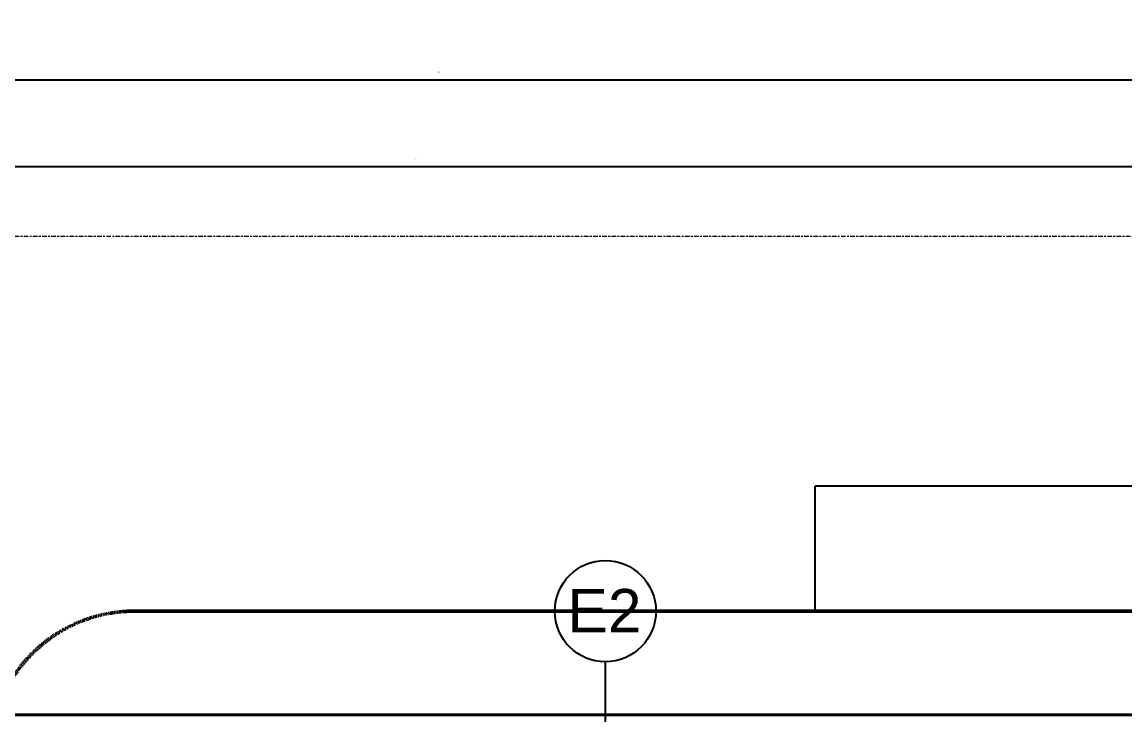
# Model space of a CAD drawing. Header units: millimetres. Extents: x 652554 to 1678317, y -308114 to 170803.
# Drawn here: x 749309 to 753122, y -86981 to -84586 of the extents above; entities that cross this region are included whole.
import ezdxf

# ---------------------------------------------------------------- set-up
doc = ezdxf.new("R2010")
doc.units = ezdxf.units.MM
doc.linetypes.add('Centre', pattern=[31.75, 6.35, -4.7625, 15.875, -4.7625])
doc.linetypes.add('DPA_Hidden 50', pattern=[3, 2, -1])
for name, color, linetype, lineweight in [('A-ANNO-DIMS', 7, 'Continuous', 9), ('A-ANNO-IDEN', 7, 'Continuous', 25), ('A-DETL-GENF', 7, 'Continuous', 35), ('A-FLOR-LEVL', 7, 'Continuous', 9), ('S-BEAM', 7, 'Continuous', 35), ('S-COLS-E', 7, 'Continuous', 35)]:
    doc.layers.add(name, color=color, linetype=linetype, lineweight=lineweight)
doc.styles.add('Arial_2', font='arial.ttf', dxfattribs={"height": 3})
doc.dimstyles.new('DPA-DIM-3_0_C-C', dxfattribs={"dimscale": 304.8, "dimtxt": 153.03891, "dimasz": 0.246063, "dimexe": 0.328084, "dimexo": 0.0625, "dimgap": 0.082021, "dimtad": 1, "dimdec": 0, "dimzin": 0, "dimdsep": 46, "dimtxsty": 'Arial_2', "dimblk1": 'DOTBLANK', "dimblk2": 'DOTBLANK', "dimsah": 1, "dimcen": 0.09, "dimdle": 0.328084, "dimclrd": 7, "dimclre": 7, "dimclrt": 7, "dimadec": 8, "dimazin": 0, "dimtfac": 1, "dimtdec": 4, "dimtix": 1, "dimtmove": 0, "dimatfit": 3, "dimfxl": 0.656168, "dimfxlon": 1, "dimtvp": 1, "dimtolj": 1, "dimtzin": 0, "dimarcsym": 2})
doc.dimstyles.new('DPA-DIM-3_0_T-T', dxfattribs={"dimscale": 304.8, "dimtxt": 153.03891, "dimasz": 0.328084, "dimexe": 0.328084, "dimexo": 0.0625, "dimgap": 0.082021, "dimtad": 1, "dimdec": 0, "dimzin": 0, "dimdsep": 46, "dimtxsty": 'Arial_2', "dimblk1": 'OBLIQUE', "dimblk2": 'OBLIQUE', "dimsah": 1, "dimcen": 0.09, "dimdle": 0.328084, "dimclrd": 7, "dimclre": 7, "dimclrt": 7, "dimadec": 8, "dimazin": 0, "dimtfac": 1, "dimtdec": 4, "dimtix": 1, "dimtmove": 0, "dimatfit": 3, "dimfxl": 0.656168, "dimfxlon": 1, "dimtvp": 1, "dimtolj": 1, "dimtzin": 0, "dimarcsym": 2})

# ---------------------------------------------------------------- blocks, each defined once
blk = doc.blocks.new('PPL-C-AECM-1-PP19-SE-M3-0001_rvt-1-2241-01 ENTRANCE 2 ENLARGED ELEVATION 1')
at = {"layer": 'S-BEAM', "color": 7}
for p, q in [((-629972.3, 113950), (-632290.6, 113950)), ((-632290.6, 113950), (-629972.3, 113950)), ((-630049.7, 113950), (-631052.3, 113950)), ((-630141.2, 113950), (-630114.3, 113950)), ((-630114.3, 113950), (-629825.6, 113950)), ((-628161.9, 113950), (-629969.9, 113950)), ((-629825.6, 113950), (-628161.9, 113950)), ((-626953.5, 113950), (-629722.3, 113950)), ((-629722.3, 113950), (-626953.5, 113950)), ((-627911.9, 113950), (-625397.4, 113950)), ((-625397.4, 113950), (-627911.9, 113950)), ((-624097.4, 113950), (-626703.5, 113950)), ((-626703.5, 113950), (-624097.4, 113950))]:
    blk.add_line(p, q, dxfattribs=at)
at = {"layer": 'S-COLS-E', "color": 7}
for p, q in [((-630141.2, 113950), (-630266.2, 113950)), ((-630049.7, 113950), (-629969.9, 113950)), ((-629972.3, 113950), (-629722.3, 113950)), ((-629722.3, 113950), (-629972.3, 113950)), ((-628161.9, 113950), (-627911.9, 113950)), ((-627911.9, 113950), (-628161.9, 113950)), ((-626953.5, 113950), (-626703.5, 113950)), ((-626703.5, 113950), (-626953.5, 113950))]:
    blk.add_line(p, q, dxfattribs=at)
blk = doc.blocks.new('DPA_AN_Callout - DPA_AN_Callout-15543813-2241-01 ENTRANCE 2 ENLARGED ELEVATION 1')
at = {"layer": 'A-DETL-GENF', "color": 7, "lineweight": 25}
for p in [(-627465.8, 114308.8), (-622668.8, 114740.2)]:
    blk.add_line(p, (-627465.8, 114740.2), dxfattribs=at)
at = {"layer": 'A-DETL-GENF', "color": 7, "linetype": 'DPA_Hidden 50', "lineweight": 50}
blk.add_line((-629818.7, 114308.8), (-625334.7, 114308.8), dxfattribs=at)
blk.add_arc((-629818.7, 113808.8), 500, 90, 180, dxfattribs=at)
blk = doc.blocks.new('_Oblique')
at = {"color": 7, "linetype": 'ByBlock', "lineweight": -2}
blk.add_line((-0.5, -0.5), (0.5, 0.5), dxfattribs=at)
blk = doc.blocks.new('*D1384')
at = {"layer": 'A-ANNO-DIMS', "color": 7, "lineweight": -2, "transparency": 16777216}
for p, q in [((746826, -85267), (746826, -84986)), ((754519.2, -85267), (754519.2, -84986)), ((754619.2, -85086), (746726, -85086))]:
    blk.add_line(p, q, dxfattribs=at)
at = {"layer": 'Defpoints', "color": 7, "transparency": 16777216}
for p in [(746826, -85086), (746826, -85286), (754519.2, -85286)]:
    blk.add_point(p, dxfattribs=at)
at = {"layer": 'A-ANNO-DIMS', "color": 7, "lineweight": -2, "transparency": 16777216, "xscale": 100, "yscale": 100, "zscale": 100, "rotation": 180}
blk.add_blockref('_Oblique', (746826, -85086), dxfattribs=at)
at = {"layer": 'A-ANNO-DIMS', "color": 7, "lineweight": -2, "transparency": 16777216, "xscale": 100, "yscale": 100, "zscale": 100}
blk.add_blockref('_Oblique', (754519.2, -85086), dxfattribs=at)
at = {"layer": 'A-ANNO-DIMS', "color": 7, "transparency": 16777216, "insert": (750672.6, -85059.5), "char_height": 3, "width": 553.765, "attachment_point": 5, "style": 'Arial_2'}
blk.add_mtext('\\A1;7693', dxfattribs=at)
blk = doc.blocks.new('_DotBlank')
at = {"color": 7, "linetype": 'ByBlock', "lineweight": -2}
blk.add_line((-0.5, 0), (-1, 0), dxfattribs=at)
blk.add_circle((0, 0), 0.5, dxfattribs=at)
blk = doc.blocks.new('*D1388')
at = {"layer": 'A-ANNO-DIMS', "color": 7, "lineweight": -2, "transparency": 16777216}
for p, q in [((746599.2, -84605.1), (746599.2, -84886)), ((754899.2, -84605.1), (754899.2, -84886)), ((746674.2, -84786), (754824.2, -84786))]:
    blk.add_line(p, q, dxfattribs=at)
at = {"layer": 'Defpoints', "color": 7, "transparency": 16777216}
for p in [(746599.2, -84586), (754899.2, -84586), (754899.2, -84786)]:
    blk.add_point(p, dxfattribs=at)
at = {"layer": 'A-ANNO-DIMS', "color": 7, "lineweight": -2, "transparency": 16777216, "xscale": 75, "yscale": 75, "zscale": 75, "rotation": 180}
blk.add_blockref('_DotBlank', (746599.2, -84786), dxfattribs=at)
at = {"layer": 'A-ANNO-DIMS', "color": 7, "lineweight": -2, "transparency": 16777216, "xscale": 75, "yscale": 75, "zscale": 75}
blk.add_blockref('_DotBlank', (754899.2, -84786), dxfattribs=at)
at = {"layer": 'A-ANNO-DIMS', "color": 7, "transparency": 16777216, "insert": (750749.2, -84759.5), "char_height": 3, "width": 553.765, "attachment_point": 5, "style": 'Arial_2'}
blk.add_mtext('\\A1;8300', dxfattribs=at)
blk = doc.blocks.new('DPA_TAG_Multi Tags_Specific - Exterior-18332815-2241-01 ENTRANCE 2 ENLARGED ELEVATION 1')
at = {"layer": 'A-ANNO-IDEN', "color": 7}
blk.add_circle((-633898.2, 114308.8), 175, dxfattribs=at)

msp = doc.modelspace()

# ---------------------------------------------------------------- linework, layer by layer
at = {"layer": 'A-ANNO-IDEN', "color": 7}
msp.add_line((751325.8524, -87656.4051), (751325.8524, -86797.216), dxfattribs=at)
at = {"layer": 'A-FLOR-LEVL', "color": 7, "linetype": 'Centre'}
msp.add_line((740667.7788, -85325.8984), (763366.4167, -85325.8984), dxfattribs=at)

# ---------------------------------------------------------------- block references
at = {"color": 7, "lineweight": 5}
msp.add_blockref('PPL-C-AECM-1-PP19-SE-M3-0001_rvt-1-2241-01 ENTRANCE 2 ENLARGED ELEVATION 1', (1379516.5465, -200931.019), dxfattribs=at)
at = {"layer": 'A-ANNO-IDEN', "color": 7}
msp.add_blockref('DPA_TAG_Multi Tags_Specific - Exterior-18332815-2241-01 ENTRANCE 2 ENLARGED ELEVATION 1', (1385224.0164, -200931.019), dxfattribs=at)
at = {"layer": 'A-DETL-GENF', "color": 7}
msp.add_blockref('DPA_AN_Callout - DPA_AN_Callout-15543813-2241-01 ENTRANCE 2 ENLARGED ELEVATION 1', (1379516.5465, -200931.019), dxfattribs=at)

# ---------------------------------------------------------------- texts
at = {"layer": 'A-ANNO-IDEN', "color": 7, "lineweight": 9, "insert": (751194.5311, -86545.6318), "char_height": 150, "width": 316.666562, "attachment_point": 1, "style": 'Arial_2'}
msp.add_mtext('E2', dxfattribs=at)

# ---------------------------------------------------------------- dimensions: what is measured, and where the dimension line sits
at = {"layer": 'A-ANNO-DIMS', "color": 7}
for base, p1, p2, dimstyle, override, picture, middle in [((754899.1726, -84786.0391), (746599.1726, -84586.0391), (754899.1726, -84586.0391), 'DPA-DIM-3_0_C-C', {"dimpost": '<>', "dimclrd": 7, "dimclre": 7, "dimclrt": 7, "dimfxl": 8300}, '*D1388', (750749.1726, -84759.5063)), ((746826.0202, -85086.0391), (754519.175, -85286.0391), (746826.0202, -85286.0391), 'DPA-DIM-3_0_T-T', {"dimpost": '<>', "dimclrd": 7, "dimclre": 7, "dimclrt": 7, "dimfxl": 7693.154775}, '*D1384', (750672.5976, -85059.5063))]:
    dim = msp.add_linear_dim(base=base, p1=p1, p2=p2, dimstyle=dimstyle, override=override, dxfattribs=at)
    dim.commit()
    dim.dimension.update_dxf_attribs({"geometry": picture, "text_midpoint": middle})

doc.saveas('drawing.dxf')
